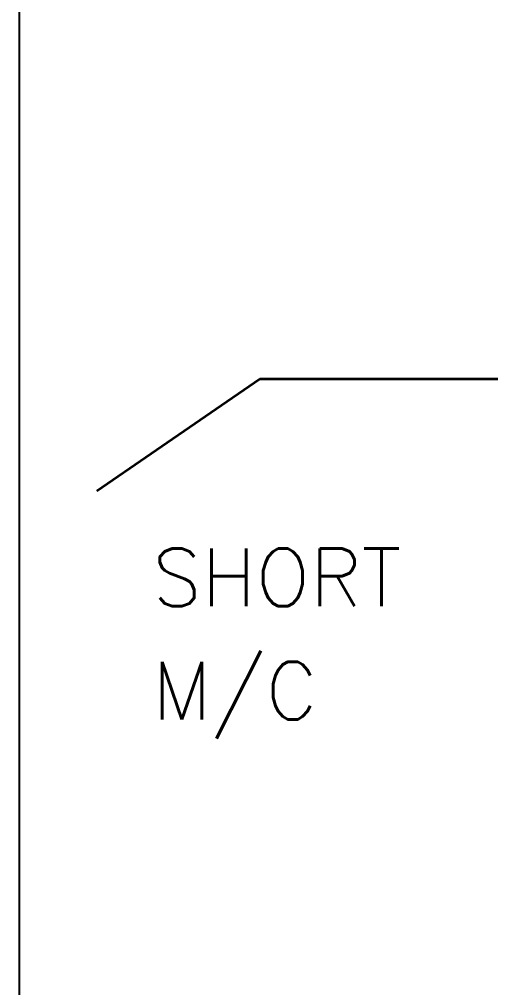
# Model space of a CAD drawing. Header units: millimetres. Extents: x 10462777 to 22643323, y 453826 to 1389191.
# Drawn here: x 11207429 to 11216876, y 599763 to 619159 of the extents above; entities that cross this region are included whole.
import ezdxf
from ezdxf.enums import TextEntityAlignment as Align

# ---------------------------------------------------------------- set-up
doc = ezdxf.new("R2010")
doc.units = ezdxf.units.MM
doc.header["$LTSCALE"] = 200
doc.header["$MEASUREMENT"] = 0
doc.layers.get('0').update_dxf_attribs({"linetype": 'CONTINUOUS'})
doc.layers.add('도면층6', color=6, linetype='CONTINUOUS')
doc.styles.add('HY울릉도L', font='txt.shx ', dxfattribs={"bigfont": ' whgtxt.shx'})

msp = doc.modelspace()

# ---------------------------------------------------------------- linework, layer by layer
at = {"color": 30, "lineweight": 35, "ltscale": 10}
for p, q in [((11212248.01637, 611952.9402), (11208984.14169, 609705.33264)), ((11225939.89194, 611952.9402), (11212248.01637, 611952.9402))]:
    msp.add_line(p, q, dxfattribs=at)
at = {"layer": '도면층6'}
msp.add_line((11207429.28781, 540646.87669), (11207429.28781, 638351.86326), dxfattribs=at)

# ---------------------------------------------------------------- texts
at = {"color": 30, "lineweight": 35, "ltscale": 10, "style": 'HY울릉도L'}
for s, p in [('SHORT', (11210096.45471, 607981.08057)), ('M/C', (11210096.45471, 605712.88931))]:
    msp.add_text(s, height=1152, dxfattribs=at).set_placement(p, align=Align.MIDDLE_LEFT)

doc.saveas('drawing.dxf')
